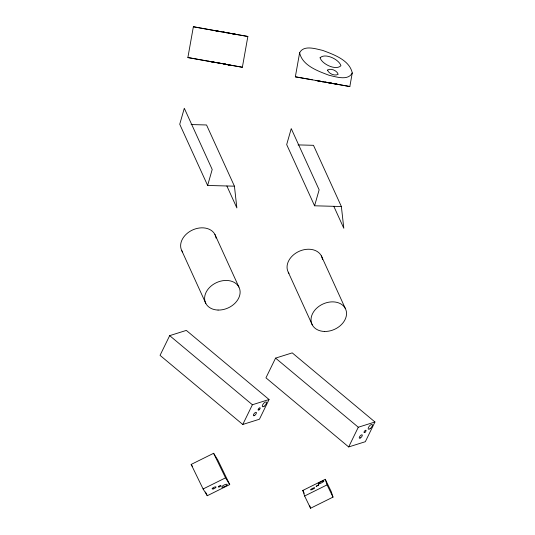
<?xml version="1.0" encoding="UTF-8"?>
<svg xmlns="http://www.w3.org/2000/svg" width="535" height="535" viewBox="0 0 535 535"><rect width="100%" height="100%" fill="white"/><g stroke="black" fill="none" stroke-linecap="round" stroke-linejoin="round"><path stroke-width="0.8" d="M299.627 52.778C302.355 65.658 318.104 71.128 329.185 75.315C336.114 76.813 348.131 81.046 352.257 72.941C349.529 60.06 333.786 54.59 322.699 50.404C315.77 48.906 303.753 44.666 299.627 52.778L295.34 76.819L335.064 83.875M316.145 486.275L318.646 484.904M215.458 62.521L187.879 57.546L193.369 26.75L233.441 33.892M225.462 64.3L242.368 67.263L247.859 36.467L228.579 33.023M330.663 83.152L349.837 86.53L352.257 72.941M207.627 185.458L212.201 169.481L184.308 108.277L179.733 124.247L207.627 185.458L234.43 186.18L236.858 207.914L226.873 185.999M314.573 205.794L319.141 189.825L291.247 128.614L286.68 144.59L314.573 205.794L341.37 206.523L343.804 228.251L333.82 206.343M169.675 335.639L160.045 355.354L242.77 424.469L259.428 419.233L269.051 399.518L186.327 330.403L169.675 335.639L252.393 404.754L269.051 399.518M242.77 424.469L252.393 404.754M275.572 358.116L265.948 377.83L348.673 446.946L365.325 441.703L374.955 421.995L292.23 352.879L275.572 358.116L358.296 427.231L374.955 421.995M348.673 446.946L358.296 427.231M191.169 464.427L213.612 453.292L217.812 460.033L229.736 484.583L207.292 495.718L203.093 488.977L191.169 464.427L192.426 466.453M203.093 488.977L225.536 477.842L229.736 484.583M302.837 490.441L325.28 479.306L331.218 491.545L333.004 497.115L310.561 508.25L304.616 496.012L302.837 490.441L304.234 493.317M304.616 496.012L327.059 484.877L325.28 479.306M191.102 124.555L206.537 124.976L234.43 186.18M298.048 144.898L313.477 145.313L341.37 206.523M316.265 486.328L318.766 484.964M247.859 36.467L240.135 35.129M187.879 57.546L225.636 64.227M295.34 76.819L312.246 79.782M233.915 33.952L234.444 34.039L233.407 33.865M234.049 34.026L235.634 34.3L233.287 33.832M228.191 64.708L228.953 64.842L228.391 64.735M335.385 83.928L337.612 84.369L335.264 83.895M218.307 31.19L214.06 30.455L218.34 31.231M231.361 33.504L233.467 33.926M219.129 31.338L221.008 31.672M228.692 33.083L230.565 33.417M230.953 33.504L239.506 35.016M227.228 64.541L230.144 65.096L223.088 63.819M215.511 62.468L208.57 61.251L218.875 63.11M223.202 63.879L227.97 64.722L227.328 64.581M322.979 81.741L316.038 80.517L323.093 81.801M328.443 82.678L325.36 82.136L328.985 82.791M226.987 32.702L223.389 32.067L227.014 32.729M215.478 30.749L210.101 29.786M216.16 30.869L228.652 33.096M222.607 63.698L217.946 62.876L221.523 63.525M224.8 64.106L225.87 64.3M327.728 82.537L333.098 83.5M320.197 81.307L332.93 83.574M221.115 31.732L219.189 31.384M209.466 29.672L200.979 28.148M200.398 28.041L193.369 26.75M225.329 64.18L242.368 67.263M332.79 83.453L349.837 86.53M330.556 83.092L334.101 83.727M327.059 484.877L333.004 497.115M213.612 453.292L225.536 477.842M205.487 491.999L207.292 495.718M321.348 255.87L345.329 308.494M288.258 272.195L312.246 324.825M214.923 234.464L238.911 287.088M181.84 250.788L205.821 303.419M309.792 505.863L310.561 508.25M288.953 273.338A18.457 13.93 -24.5 0 1 299.834 251.009A18.457 13.93 -24.5 0 1 322.478 259.502M182.529 251.931A18.457 13.93 -24.5 0 1 193.416 229.602A18.457 13.93 -24.5 0 1 216.053 238.095M320.077 57.78C321.889 64.033 335.86 70.854 340.949 65.725C339.136 59.465 325.166 52.644 320.077 57.78M327.494 70.112C328.824 73.797 334.95 76.344 338.173 74.285C337.077 70.533 330.543 67.825 327.494 70.112M336.415 84.109L335.886 84.022L336.421 84.109M319.696 483.687A3.197 0.588 -26.7 0 0 323.882 481.052A3.197 0.588 -26.7 0 0 319.469 482.657A3.197 0.588 -26.7 0 0 319.696 483.687M311.745 489.672A2.28 0.421 -26.7 0 0 314.667 487.806A2.28 0.421 -26.7 0 0 311.464 488.997A2.28 0.421 -26.7 0 0 311.745 489.672M223.342 487.111A3.009 0.849 -25.9 0 0 227.228 484.483A3.009 0.849 -25.9 0 0 222.948 485.66A3.009 0.849 -25.9 0 0 223.342 487.111M219.056 486.937A1.465 0.415 -25.9 0 0 220.995 485.653A1.465 0.415 -25.9 0 0 218.935 486.195A1.465 0.415 -25.9 0 0 219.056 486.937M213.278 488.89A2.16 0.609 -25.9 0 0 216.026 487.004A2.16 0.609 -25.9 0 0 212.937 487.88A2.16 0.609 -25.9 0 0 213.278 488.89M360.643 437.837A2.16 0.856 -50.1 0 0 362.168 434.875A2.16 0.856 -50.1 0 0 359.527 436.854A2.16 0.856 -50.1 0 0 360.643 437.837M364.93 432.327A1.465 0.582 -50.1 0 0 365.993 430.307A1.465 0.582 -50.1 0 0 364.195 431.638A1.465 0.582 -50.1 0 0 364.93 432.327M370.046 428.716A3.009 1.197 -50.1 0 0 372.266 424.563A3.009 1.197 -50.1 0 0 368.595 427.231A3.009 1.197 -50.1 0 0 370.046 428.716M324.491 331.459A18.457 13.93 -24.5 0 0 345.857 309.678A18.457 13.93 -24.5 0 0 316.018 308.842A18.457 13.93 -24.5 0 0 324.491 331.459M254.74 415.361A2.16 0.856 -50.1 0 0 256.272 412.398A2.16 0.856 -50.1 0 0 253.63 414.378A2.16 0.856 -50.1 0 0 254.74 415.361M259.034 409.857A1.465 0.582 -50.1 0 0 260.09 407.83A1.465 0.582 -50.1 0 0 258.291 409.161A1.465 0.582 -50.1 0 0 259.034 409.857M264.15 406.239A3.009 1.197 -50.1 0 0 266.363 402.086A3.009 1.197 -50.1 0 0 262.692 404.754A3.009 1.197 -50.1 0 0 264.15 406.239M218.066 310.053A18.457 13.93 -24.5 0 0 239.439 288.271A18.457 13.93 -24.5 0 0 209.593 287.435A18.457 13.93 -24.5 0 0 218.066 310.053"/></g></svg>
